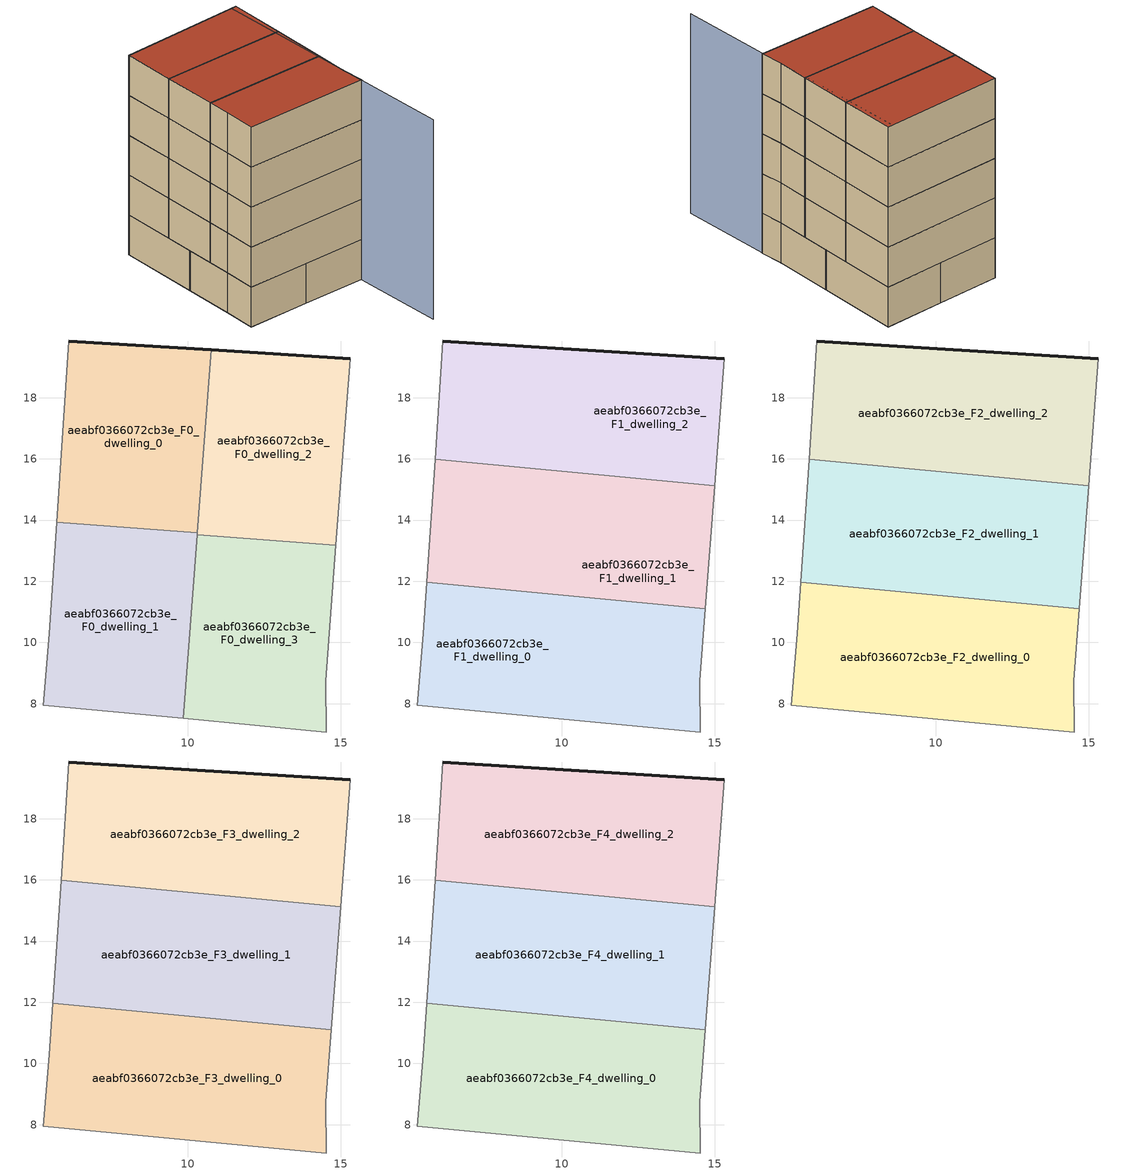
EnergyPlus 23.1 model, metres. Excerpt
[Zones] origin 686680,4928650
aeabf0366072cb3e_F0_dwelling_0
 floor ground (EU_floor_Construction): 10.31,13.58 10.77,19.56 6.11,19.85 5.72,13.93 z0
 wall outside (EU_wall_Construction): 6.11,19.85 10.77,19.56 z0:3
 wall adiabatic (EU_wall_Construction): 5.72,13.93 6.11,19.85 z0:3
 wall to aeabf0366072cb3e_F0_dwelling_1 (EU_wall_Construction): 10.31,13.58 5.72,13.93 z0:3
 wall to aeabf0366072cb3e_F0_dwelling_2 (EU_wall_Construction): 10.77,19.56 10.31,13.58 z0:3
aeabf0366072cb3e_F0_dwelling_1
 floor ground (EU_floor_Construction): 9.84,7.52 10.31,13.58 5.72,13.93 5.48,10.29 5.27,7.95 z0
 wall adiabatic (EU_wall_Construction): 9.84,7.52 5.27,7.95 5.48,10.29 5.72,13.93 z0:3
 wall to aeabf0366072cb3e_F0_dwelling_3 (EU_wall_Construction): 10.31,13.52 9.84,7.52 z0:3
 wall to aeabf0366072cb3e_F0_dwelling_2 (EU_wall_Construction): 10.31,13.58 10.31,13.52 z0:3
aeabf0366072cb3e_F0_dwelling_2
 floor ground (EU_floor_Construction): 14.84,13.17 15.31,19.28 10.77,19.56 10.31,13.52 z0
 wall outside (EU_wall_Construction): 10.77,19.56 15.31,19.28 z0:3
 wall adiabatic (EU_wall_Construction): 15.31,19.28 14.84,13.17 z0:3
 wall to aeabf0366072cb3e_F0_dwelling_3 (EU_wall_Construction): 14.84,13.17 10.31,13.52 z0:3
aeabf0366072cb3e_F0_dwelling_3
 floor ground (EU_floor_Construction): 14.52,7.07 14.5,8.75 14.84,13.17 10.31,13.52 9.84,7.52 z0
 wall adiabatic (EU_wall_Construction): 14.84,13.17 14.5,8.75 14.52,7.07 9.84,7.52 z0:3
aeabf0366072cb3e_F1_dwelling_0
 floor to aeabf0366072cb3e_F0_dwelling_1 (EU_floor_Construction): 9.84,7.52 10.15,11.54 5.59,11.97 5.48,10.29 5.27,7.95 z3
 floor to aeabf0366072cb3e_F0_dwelling_3 (EU_floor_Construction): 14.52,7.07 14.5,8.75 14.68,11.11 10.15,11.54 9.84,7.52 z3
 wall adiabatic (EU_wall_Construction): 14.68,11.11 14.5,8.75 14.52,7.07 5.27,7.95 5.48,10.29 5.59,11.97 z3:6
 wall to aeabf0366072cb3e_F1_dwelling_1 (EU_wall_Construction): 5.59,11.97 14.68,11.11 z3:6
aeabf0366072cb3e_F1_dwelling_1
 floor to aeabf0366072cb3e_F0_dwelling_0 (EU_floor_Construction): 10.31,13.58 10.46,15.56 8.19,15.77 6.87,13.84 z3; 6.87,13.84 8.19,15.77 5.85,15.99 5.72,13.93 z3
 floor to aeabf0366072cb3e_F0_dwelling_3 (EU_floor_Construction): 14.68,11.11 14.84,13.17 10.31,13.52 10.15,11.54 z3
 floor to aeabf0366072cb3e_F0_dwelling_2 (EU_floor_Construction): 14.84,13.17 14.99,15.13 10.46,15.56 10.31,13.52 z3
 floor to aeabf0366072cb3e_F0_dwelling_1 (EU_floor_Construction): 10.15,11.54 10.31,13.58 6.87,13.84 5.59,11.97 z3; 5.59,11.97 6.87,13.84 5.72,13.93 z3
 wall adiabatic (EU_wall_Construction): 5.59,11.97 5.85,15.99 / 14.99,15.13 14.68,11.11 z3:6
 wall to aeabf0366072cb3e_F1_dwelling_2 (EU_wall_Construction): 5.85,15.99 14.99,15.13 z3:6
aeabf0366072cb3e_F1_dwelling_2
 floor to aeabf0366072cb3e_F0_dwelling_0 (EU_floor_Construction): 10.46,15.56 10.77,19.56 6.11,19.85 5.85,15.99 z3
 floor to aeabf0366072cb3e_F0_dwelling_2 (EU_floor_Construction): 14.99,15.13 15.31,19.28 10.77,19.56 10.46,15.56 z3
 wall outside (EU_wall_Construction): 6.11,19.85 15.31,19.28 z3:6
 wall adiabatic (EU_wall_Construction): 5.85,15.99 6.11,19.85 / 15.31,19.28 14.99,15.13 z3:6
aeabf0366072cb3e_F2_dwelling_0
 floor to aeabf0366072cb3e_F1_dwelling_0 (EU_floor_Construction): 14.52,7.07 14.5,8.75 14.68,11.11 5.59,11.97 5.48,10.29 5.27,7.95 z6
 wall adiabatic (EU_wall_Construction): 14.68,11.11 14.5,8.75 14.52,7.07 5.27,7.95 5.48,10.29 5.59,11.97 z6:9
 wall to aeabf0366072cb3e_F2_dwelling_1 (EU_wall_Construction): 5.59,11.97 14.68,11.11 z6:9
aeabf0366072cb3e_F2_dwelling_1
 floor to aeabf0366072cb3e_F1_dwelling_1 (EU_floor_Construction): 14.68,11.11 14.99,15.13 5.85,15.99 5.59,11.97 z6
 wall adiabatic (EU_wall_Construction): 5.59,11.97 5.85,15.99 / 14.99,15.13 14.68,11.11 z6:9
 wall to aeabf0366072cb3e_F2_dwelling_2 (EU_wall_Construction): 5.85,15.99 14.99,15.13 z6:9
aeabf0366072cb3e_F2_dwelling_2
 floor to aeabf0366072cb3e_F1_dwelling_2 (EU_floor_Construction): 14.99,15.13 15.31,19.28 6.11,19.85 5.85,15.99 z6
 wall outside (EU_wall_Construction): 6.11,19.85 15.31,19.28 z6:9
 wall adiabatic (EU_wall_Construction): 5.85,15.99 6.11,19.85 / 15.31,19.28 14.99,15.13 z6:9
aeabf0366072cb3e_F3_dwelling_0
 floor to aeabf0366072cb3e_F2_dwelling_0 (EU_floor_Construction): 14.52,7.07 14.5,8.75 14.68,11.11 5.59,11.97 5.48,10.29 5.27,7.95 z9
 wall adiabatic (EU_wall_Construction): 14.68,11.11 14.5,8.75 14.52,7.07 5.27,7.95 5.48,10.29 5.59,11.97 z9:12
 wall to aeabf0366072cb3e_F3_dwelling_1 (EU_wall_Construction): 5.59,11.97 14.68,11.11 z9:12
aeabf0366072cb3e_F3_dwelling_1
 floor to aeabf0366072cb3e_F2_dwelling_1 (EU_floor_Construction): 14.68,11.11 14.99,15.13 5.85,15.99 5.59,11.97 z9
 wall adiabatic (EU_wall_Construction): 5.59,11.97 5.85,15.99 / 14.99,15.13 14.68,11.11 z9:12
 wall to aeabf0366072cb3e_F3_dwelling_2 (EU_wall_Construction): 5.85,15.99 14.99,15.13 z9:12
aeabf0366072cb3e_F3_dwelling_2
 floor to aeabf0366072cb3e_F2_dwelling_2 (EU_floor_Construction): 14.99,15.13 15.31,19.28 6.11,19.85 5.85,15.99 z9
 wall outside (EU_wall_Construction): 6.11,19.85 15.31,19.28 z9:12
 wall adiabatic (EU_wall_Construction): 5.85,15.99 6.11,19.85 / 15.31,19.28 14.99,15.13 z9:12
aeabf0366072cb3e_F4_dwelling_0
 floor to aeabf0366072cb3e_F3_dwelling_0 (EU_floor_Construction): 14.52,7.07 14.5,8.75 14.68,11.11 5.59,11.97 5.48,10.29 5.27,7.95 z12
 wall adiabatic (EU_wall_Construction): 14.68,11.11 14.5,8.75 14.52,7.07 5.27,7.95 5.48,10.29 5.59,11.97 z12:15
 wall to aeabf0366072cb3e_F4_dwelling_1 (EU_wall_Construction): 5.59,11.97 14.68,11.11 z12:15
 roof outside (EU_roof_Construction): 14.68,11.11 14.5,8.75 14.52,7.07 5.27,7.95 5.48,10.29 5.59,11.97 z15
aeabf0366072cb3e_F4_dwelling_1
 floor to aeabf0366072cb3e_F3_dwelling_1 (EU_floor_Construction): 14.68,11.11 14.99,15.13 5.85,15.99 5.59,11.97 z12
 wall adiabatic (EU_wall_Construction): 5.59,11.97 5.85,15.99 / 14.99,15.13 14.68,11.11 z12:15
 wall to aeabf0366072cb3e_F4_dwelling_2 (EU_wall_Construction): 5.85,15.99 14.99,15.13 z12:15
 roof outside (EU_roof_Construction): 14.99,15.13 14.68,11.11 5.59,11.97 5.85,15.99 z15
aeabf0366072cb3e_F4_dwelling_2
 floor to aeabf0366072cb3e_F3_dwelling_2 (EU_floor_Construction): 14.99,15.13 15.31,19.28 6.11,19.85 5.85,15.99 z12
 wall outside (EU_wall_Construction): 6.11,19.85 15.31,19.28 z12:15
 wall adiabatic (EU_wall_Construction): 5.85,15.99 6.11,19.85 / 15.31,19.28 14.99,15.13 z12:15
 roof outside (EU_roof_Construction): 15.31,19.28 14.99,15.13 5.85,15.99 6.11,19.85 z15
shading: 14.19,0.3 14.89,19.3 z0:15
[Building]
EU S2 Campaign: North Axis=0; Terrain=City; Solar Distribution=FullExterior
[Site:Location]
Bologna: Latitude=44.5; Longitude=11.25; Time Zone=1; Elevation=37
[SizingPeriod:WeatherFileDays]
AnnualSizingPeriod: Begin Month=1; Begin Day of Month=1; End Month=12; End Day of Month=31; Day of Week for Start Day=Monday; Use Weather File Daylight Saving Period=No; Use Weather File Rain and Snow Indicators=No
[MATERIAL]
EU_InternalMass_Material: Roughness=MediumRough; Thickness=0.1; Conductivity=1; Density=1800; Specific Heat=900; Thermal Absorptance=0.9; Solar Absorptance=0.7; Visible Absorptance=0.7
[MATERIAL:NOMASS] Roughness=MediumRough; Thermal Absorptance=0.9; Solar Absorptance=0.7; Visible Absorptance=0.7
Name | Thermal Resistance
EU_wall_NoMass | 0.905828
EU_roof_NoMass | 0.37593
EU_floor_NoMass | 0.67114
[CONSTRUCTION]
EU_wall_Construction: EU_wall_NoMass
EU_roof_Construction: EU_roof_NoMass
EU_floor_Construction: EU_floor_NoMass
EU_InternalMass_Construction: EU_InternalMass_Material
[ZONE] Type=1; Multiplier=1; Ceiling Height=autocalculate; Floor Area=autocalculate; Part of Total Floor Area=Yes
Name | Volume
aeabf0366072cb3e_F0_dwelling_0 | 83.0728
aeabf0366072cb3e_F1_dwelling_0 | 110.752
aeabf0366072cb3e_F2_dwelling_0; aeabf0366072cb3e_F3_dwelling_0; aeabf0366072cb3e_F4_dwelling_0 | 110.757
aeabf0366072cb3e_F0_dwelling_1 | 83.064
aeabf0366072cb3e_F1_dwelling_1 | 110.742
aeabf0366072cb3e_F2_dwelling_1; aeabf0366072cb3e_F3_dwelling_1; aeabf0366072cb3e_F4_dwelling_1 | 110.749
aeabf0366072cb3e_F0_dwelling_2 | 83.0706
aeabf0366072cb3e_F1_dwelling_2 | 110.755
aeabf0366072cb3e_F2_dwelling_2; aeabf0366072cb3e_F3_dwelling_2; aeabf0366072cb3e_F4_dwelling_2 | 110.758
aeabf0366072cb3e_F0_dwelling_3 | 83.0574
[INTERNALMASS] Construction=EU_InternalMass_Construction
Name | Zone or ZoneList | Surface Area
aeabf0366072cb3e_F0_dwelling_0_EU_InternalMass | aeabf0366072cb3e_F0_dwelling_0 | 27.6891
aeabf0366072cb3e_F0_dwelling_1_EU_InternalMass | aeabf0366072cb3e_F0_dwelling_1 | 27.6868
aeabf0366072cb3e_F0_dwelling_2_EU_InternalMass | aeabf0366072cb3e_F0_dwelling_2 | 27.6909
aeabf0366072cb3e_F0_dwelling_3_EU_InternalMass | aeabf0366072cb3e_F0_dwelling_3 | 27.6868
aeabf0366072cb3e_F1_dwelling_0_EU_InternalMass | aeabf0366072cb3e_F1_dwelling_0 | 36.9187
aeabf0366072cb3e_F1_dwelling_1_EU_InternalMass | aeabf0366072cb3e_F1_dwelling_1 | 36.9163
aeabf0366072cb3e_F1_dwelling_2_EU_InternalMass | aeabf0366072cb3e_F1_dwelling_2 | 36.9195
aeabf0366072cb3e_F2_dwelling_0_EU_InternalMass | aeabf0366072cb3e_F2_dwelling_0 | 36.9187
aeabf0366072cb3e_F2_dwelling_1_EU_InternalMass | aeabf0366072cb3e_F2_dwelling_1 | 36.9163
aeabf0366072cb3e_F2_dwelling_2_EU_InternalMass | aeabf0366072cb3e_F2_dwelling_2 | 36.9195
aeabf0366072cb3e_F3_dwelling_0_EU_InternalMass | aeabf0366072cb3e_F3_dwelling_0 | 36.9187
aeabf0366072cb3e_F3_dwelling_1_EU_InternalMass | aeabf0366072cb3e_F3_dwelling_1 | 36.9163
aeabf0366072cb3e_F3_dwelling_2_EU_InternalMass | aeabf0366072cb3e_F3_dwelling_2 | 36.9195
aeabf0366072cb3e_F4_dwelling_0_EU_InternalMass | aeabf0366072cb3e_F4_dwelling_0 | 36.9187
aeabf0366072cb3e_F4_dwelling_1_EU_InternalMass | aeabf0366072cb3e_F4_dwelling_1 | 36.9163
aeabf0366072cb3e_F4_dwelling_2_EU_InternalMass | aeabf0366072cb3e_F4_dwelling_2 | 36.9195
[OTHEREQUIPMENT] Fuel Type=Electricity; Design Level Calculation Method=Watts/Area; Power per Zone Floor Area=1; Fraction Latent=0; Fraction Radiant=0; Fraction Lost=0; Carbon Dioxide Generation Rate=0; EndUse Subcategory=EU_Step8_InternalGains
Name | Zone or ZoneList or Space or SpaceList | Schedule
EU_Step8_InternalGain_aeabf0366072cb3e_F0_dwelling_0_f000 | aeabf0366072cb3e_F0_dwelling_0 | EU_Step8_GainSchedule_aeabf0366072cb3e_F0_dwelling_0_f000
EU_Step8_InternalGain_aeabf0366072cb3e_F0_dwelling_1_f000 | aeabf0366072cb3e_F0_dwelling_1 | EU_Step8_GainSchedule_aeabf0366072cb3e_F0_dwelling_1_f000
EU_Step8_InternalGain_aeabf0366072cb3e_F0_dwelling_2_f000 | aeabf0366072cb3e_F0_dwelling_2 | EU_Step8_GainSchedule_aeabf0366072cb3e_F0_dwelling_2_f000
EU_Step8_InternalGain_aeabf0366072cb3e_F0_dwelling_3_f000 | aeabf0366072cb3e_F0_dwelling_3 | EU_Step8_GainSchedule_aeabf0366072cb3e_F0_dwelling_3_f000
EU_Step8_InternalGain_aeabf0366072cb3e_F1_dwelling_0_f000 | aeabf0366072cb3e_F1_dwelling_0 | EU_Step8_GainSchedule_aeabf0366072cb3e_F1_dwelling_0_f000
EU_Step8_InternalGain_aeabf0366072cb3e_F1_dwelling_1_f000 | aeabf0366072cb3e_F1_dwelling_1 | EU_Step8_GainSchedule_aeabf0366072cb3e_F1_dwelling_1_f000
EU_Step8_InternalGain_aeabf0366072cb3e_F1_dwelling_2_f000 | aeabf0366072cb3e_F1_dwelling_2 | EU_Step8_GainSchedule_aeabf0366072cb3e_F1_dwelling_2_f000
EU_Step8_InternalGain_aeabf0366072cb3e_F2_dwelling_0_f000 | aeabf0366072cb3e_F2_dwelling_0 | EU_Step8_GainSchedule_aeabf0366072cb3e_F2_dwelling_0_f000
EU_Step8_InternalGain_aeabf0366072cb3e_F2_dwelling_1_f000 | aeabf0366072cb3e_F2_dwelling_1 | EU_Step8_GainSchedule_aeabf0366072cb3e_F2_dwelling_1_f000
EU_Step8_InternalGain_aeabf0366072cb3e_F2_dwelling_2_f000 | aeabf0366072cb3e_F2_dwelling_2 | EU_Step8_GainSchedule_aeabf0366072cb3e_F2_dwelling_2_f000
EU_Step8_InternalGain_aeabf0366072cb3e_F3_dwelling_0_f000 | aeabf0366072cb3e_F3_dwelling_0 | EU_Step8_GainSchedule_aeabf0366072cb3e_F3_dwelling_0_f000
EU_Step8_InternalGain_aeabf0366072cb3e_F3_dwelling_1_f000 | aeabf0366072cb3e_F3_dwelling_1 | EU_Step8_GainSchedule_aeabf0366072cb3e_F3_dwelling_1_f000
EU_Step8_InternalGain_aeabf0366072cb3e_F3_dwelling_2_f000 | aeabf0366072cb3e_F3_dwelling_2 | EU_Step8_GainSchedule_aeabf0366072cb3e_F3_dwelling_2_f000
EU_Step8_InternalGain_aeabf0366072cb3e_F4_dwelling_0_f000 | aeabf0366072cb3e_F4_dwelling_0 | EU_Step8_GainSchedule_aeabf0366072cb3e_F4_dwelling_0_f000
EU_Step8_InternalGain_aeabf0366072cb3e_F4_dwelling_1_f000 | aeabf0366072cb3e_F4_dwelling_1 | EU_Step8_GainSchedule_aeabf0366072cb3e_F4_dwelling_1_f000
EU_Step8_InternalGain_aeabf0366072cb3e_F4_dwelling_2_f000 | aeabf0366072cb3e_F4_dwelling_2 | EU_Step8_GainSchedule_aeabf0366072cb3e_F4_dwelling_2_f000
[ZONEVENTILATION:DESIGNFLOWRATE] Schedule=EU_AlwaysOn; Design Flow Rate Calculation Method=AirChanges/Hour; Air Changes per Hour=0.73129; Ventilation Type=Natural; Fan Pressure Rise=0; Fan Total Efficiency=1; Constant Term Coefficient=1; Temperature Term Coefficient=0; Velocity Term Coefficient=0; Velocity Squared Term Coefficient=0; Minimum Indoor Temperature=-100; Maximum Indoor Temperature=100; Delta Temperature=-100; Minimum Outdoor Temperature=-100; Maximum Outdoor Temperature=100; Maximum Wind Speed=40
Name | Zone or ZoneList or Space or SpaceList
EU_ConstantAir_aeabf0366072cb3e_F0_dwelling_0 | aeabf0366072cb3e_F0_dwelling_0
EU_ConstantAir_aeabf0366072cb3e_F0_dwelling_1 | aeabf0366072cb3e_F0_dwelling_1
EU_ConstantAir_aeabf0366072cb3e_F0_dwelling_2 | aeabf0366072cb3e_F0_dwelling_2
EU_ConstantAir_aeabf0366072cb3e_F0_dwelling_3 | aeabf0366072cb3e_F0_dwelling_3
EU_ConstantAir_aeabf0366072cb3e_F1_dwelling_0 | aeabf0366072cb3e_F1_dwelling_0
EU_ConstantAir_aeabf0366072cb3e_F1_dwelling_1 | aeabf0366072cb3e_F1_dwelling_1
EU_ConstantAir_aeabf0366072cb3e_F1_dwelling_2 | aeabf0366072cb3e_F1_dwelling_2
EU_ConstantAir_aeabf0366072cb3e_F2_dwelling_0 | aeabf0366072cb3e_F2_dwelling_0
EU_ConstantAir_aeabf0366072cb3e_F2_dwelling_1 | aeabf0366072cb3e_F2_dwelling_1
EU_ConstantAir_aeabf0366072cb3e_F2_dwelling_2 | aeabf0366072cb3e_F2_dwelling_2
EU_ConstantAir_aeabf0366072cb3e_F3_dwelling_0 | aeabf0366072cb3e_F3_dwelling_0
EU_ConstantAir_aeabf0366072cb3e_F3_dwelling_1 | aeabf0366072cb3e_F3_dwelling_1
EU_ConstantAir_aeabf0366072cb3e_F3_dwelling_2 | aeabf0366072cb3e_F3_dwelling_2
EU_ConstantAir_aeabf0366072cb3e_F4_dwelling_0 | aeabf0366072cb3e_F4_dwelling_0
EU_ConstantAir_aeabf0366072cb3e_F4_dwelling_1 | aeabf0366072cb3e_F4_dwelling_1
EU_ConstantAir_aeabf0366072cb3e_F4_dwelling_2 | aeabf0366072cb3e_F4_dwelling_2
[HVACTEMPLATE:THERMOSTAT] Constant Heating Setpoint=20; Constant Cooling Setpoint=50
EU_HeatOnly_aeabf0366072cb3e_F0_dwelling_0; EU_HeatOnly_aeabf0366072cb3e_F0_dwelling_1; EU_HeatOnly_aeabf0366072cb3e_F0_dwelling_2; EU_HeatOnly_aeabf0366072cb3e_F0_dwelling_3; EU_HeatOnly_aeabf0366072cb3e_F1_dwelling_0; EU_HeatOnly_aeabf0366072cb3e_F1_dwelling_1; EU_HeatOnly_aeabf0366072cb3e_F1_dwelling_2; EU_HeatOnly_aeabf0366072cb3e_F2_dwelling_0; EU_HeatOnly_aeabf0366072cb3e_F2_dwelling_1; EU_HeatOnly_aeabf0366072cb3e_F2_dwelling_2; EU_HeatOnly_aeabf0366072cb3e_F3_dwelling_0; EU_HeatOnly_aeabf0366072cb3e_F3_dwelling_1; EU_HeatOnly_aeabf0366072cb3e_F3_dwelling_2; EU_HeatOnly_aeabf0366072cb3e_F4_dwelling_0; EU_HeatOnly_aeabf0366072cb3e_F4_dwelling_1; EU_HeatOnly_aeabf0366072cb3e_F4_dwelling_2
[HVACTEMPLATE:ZONE:IDEALLOADSAIRSYSTEM] System Availability Schedule=EU_AlwaysOn; Maximum Heating Supply Air Temperature=50; Minimum Cooling Supply Air Temperature=13; Maximum Heating Supply Air Humidity Ratio=0.0156; Minimum Cooling Supply Air Humidity Ratio=0.0077; Heating Limit=NoLimit; Cooling Limit=NoLimit; Heating Availability Schedule=EU_AlwaysOn; Cooling Availability Schedule=EU_CoolingOff; Dehumidification Control Type=ConstantSensibleHeatRatio; Cooling Sensible Heat Ratio=0.7; Dehumidification Setpoint=60; Humidification Control Type=None; Humidification Setpoint=30; Outdoor Air Method=None; Outdoor Air Flow Rate per Person=0.00944; Outdoor Air Flow Rate per Zone Floor Area=0; Outdoor Air Flow Rate per Zone=0; Demand Controlled Ventilation Type=None; Outdoor Air Economizer Type=NoEconomizer; Heat Recovery Type=None; Sensible Heat Recovery Effectiveness=0.7; Latent Heat Recovery Effectiveness=0.65
Name | Template Thermostat
aeabf0366072cb3e_F0_dwelling_0 | EU_HeatOnly_aeabf0366072cb3e_F0_dwelling_0
aeabf0366072cb3e_F0_dwelling_1 | EU_HeatOnly_aeabf0366072cb3e_F0_dwelling_1
aeabf0366072cb3e_F0_dwelling_2 | EU_HeatOnly_aeabf0366072cb3e_F0_dwelling_2
aeabf0366072cb3e_F0_dwelling_3 | EU_HeatOnly_aeabf0366072cb3e_F0_dwelling_3
aeabf0366072cb3e_F1_dwelling_0 | EU_HeatOnly_aeabf0366072cb3e_F1_dwelling_0
aeabf0366072cb3e_F1_dwelling_1 | EU_HeatOnly_aeabf0366072cb3e_F1_dwelling_1
aeabf0366072cb3e_F1_dwelling_2 | EU_HeatOnly_aeabf0366072cb3e_F1_dwelling_2
aeabf0366072cb3e_F2_dwelling_0 | EU_HeatOnly_aeabf0366072cb3e_F2_dwelling_0
aeabf0366072cb3e_F2_dwelling_1 | EU_HeatOnly_aeabf0366072cb3e_F2_dwelling_1
aeabf0366072cb3e_F2_dwelling_2 | EU_HeatOnly_aeabf0366072cb3e_F2_dwelling_2
aeabf0366072cb3e_F3_dwelling_0 | EU_HeatOnly_aeabf0366072cb3e_F3_dwelling_0
aeabf0366072cb3e_F3_dwelling_1 | EU_HeatOnly_aeabf0366072cb3e_F3_dwelling_1
aeabf0366072cb3e_F3_dwelling_2 | EU_HeatOnly_aeabf0366072cb3e_F3_dwelling_2
aeabf0366072cb3e_F4_dwelling_0 | EU_HeatOnly_aeabf0366072cb3e_F4_dwelling_0
aeabf0366072cb3e_F4_dwelling_1 | EU_HeatOnly_aeabf0366072cb3e_F4_dwelling_1
aeabf0366072cb3e_F4_dwelling_2 | EU_HeatOnly_aeabf0366072cb3e_F4_dwelling_2
[SIZING:ZONE] Zone Cooling Design Supply Air Temperature Input Method=SupplyAirTemperature; Zone Cooling Design Supply Air Temperature=13; Zone Heating Design Supply Air Temperature Input Method=SupplyAirTemperature; Zone Heating Design Supply Air Temperature=50; Zone Cooling Design Supply Air Humidity Ratio=0.008; Zone Heating Design Supply Air Humidity Ratio=0.008; Cooling Design Air Flow Method=DesignDay; Cooling Design Air Flow Rate=0; Cooling Minimum Air Flow per Zone Floor Area=0.000762; Cooling Minimum Air Flow=0; Cooling Minimum Air Flow Fraction=0.2; Heating Design Air Flow Method=DesignDay; Heating Design Air Flow Rate=0; Heating Maximum Air Flow per Zone Floor Area=0.002032; Heating Maximum Air Flow=0.141576; Heating Maximum Air Flow Fraction=0.3; Account for Dedicated Outdoor Air System=No; Dedicated Outdoor Air System Control Strategy=NeutralSupplyAir; Dedicated Outdoor Air Low Setpoint Temperature for Design=autosize; Dedicated Outdoor Air High Setpoint Temperature for Design=autosize; Zone Load Sizing Method=Sensible Load Only No Latent Load; Zone Latent Cooling Design Supply Air Humidity Ratio Input Method=HumidityRatioDifference; Zone Cooling Design Supply Air Humidity Ratio Difference=0.005; Zone Latent Heating Design Supply Air Humidity Ratio Input Method=HumidityRatioDifference; Zone Humidification Design Supply Air Humidity Ratio Difference=0.005
aeabf0366072cb3e_F0_dwelling_0; aeabf0366072cb3e_F0_dwelling_1; aeabf0366072cb3e_F0_dwelling_2; aeabf0366072cb3e_F0_dwelling_3; aeabf0366072cb3e_F1_dwelling_0; aeabf0366072cb3e_F1_dwelling_1; aeabf0366072cb3e_F1_dwelling_2; aeabf0366072cb3e_F2_dwelling_0; aeabf0366072cb3e_F2_dwelling_1; aeabf0366072cb3e_F2_dwelling_2; aeabf0366072cb3e_F3_dwelling_0; aeabf0366072cb3e_F3_dwelling_1; aeabf0366072cb3e_F3_dwelling_2; aeabf0366072cb3e_F4_dwelling_0; aeabf0366072cb3e_F4_dwelling_1; aeabf0366072cb3e_F4_dwelling_2
[SCHEDULE:CONSTANT]
Name | Hourly Value
EU_AlwaysOn | 1
EU_CoolingOff | 0
[SCHEDULE:FILE] Column Number=1; Rows to Skip at Top=0; Number of Hours of Data=8760; Column Separator=Comma; Interpolate to Timestep=No; Minutes per Item=60; Adjust Schedule for Daylight Savings=Yes
Name | File
EU_Step8_GainSchedule_aeabf0366072cb3e_F0_dwelling_0_f000 | ../../schedules/aeabf0366072cb3e/aeabf0366072cb3e_F0_dwelling_0_f000_gain.csv
EU_Step8_GainSchedule_aeabf0366072cb3e_F0_dwelling_1_f000 | ../../schedules/aeabf0366072cb3e/aeabf0366072cb3e_F0_dwelling_1_f000_gain.csv
EU_Step8_GainSchedule_aeabf0366072cb3e_F0_dwelling_2_f000 | ../../schedules/aeabf0366072cb3e/aeabf0366072cb3e_F0_dwelling_2_f000_gain.csv
EU_Step8_GainSchedule_aeabf0366072cb3e_F0_dwelling_3_f000 | ../../schedules/aeabf0366072cb3e/aeabf0366072cb3e_F0_dwelling_3_f000_gain.csv
EU_Step8_GainSchedule_aeabf0366072cb3e_F1_dwelling_0_f000 | ../../schedules/aeabf0366072cb3e/aeabf0366072cb3e_F1_dwelling_0_f000_gain.csv
EU_Step8_GainSchedule_aeabf0366072cb3e_F1_dwelling_1_f000 | ../../schedules/aeabf0366072cb3e/aeabf0366072cb3e_F1_dwelling_1_f000_gain.csv
EU_Step8_GainSchedule_aeabf0366072cb3e_F1_dwelling_2_f000 | ../../schedules/aeabf0366072cb3e/aeabf0366072cb3e_F1_dwelling_2_f000_gain.csv
EU_Step8_GainSchedule_aeabf0366072cb3e_F2_dwelling_0_f000 | ../../schedules/aeabf0366072cb3e/aeabf0366072cb3e_F2_dwelling_0_f000_gain.csv
EU_Step8_GainSchedule_aeabf0366072cb3e_F2_dwelling_1_f000 | ../../schedules/aeabf0366072cb3e/aeabf0366072cb3e_F2_dwelling_1_f000_gain.csv
EU_Step8_GainSchedule_aeabf0366072cb3e_F2_dwelling_2_f000 | ../../schedules/aeabf0366072cb3e/aeabf0366072cb3e_F2_dwelling_2_f000_gain.csv
EU_Step8_GainSchedule_aeabf0366072cb3e_F3_dwelling_0_f000 | ../../schedules/aeabf0366072cb3e/aeabf0366072cb3e_F3_dwelling_0_f000_gain.csv
EU_Step8_GainSchedule_aeabf0366072cb3e_F3_dwelling_1_f000 | ../../schedules/aeabf0366072cb3e/aeabf0366072cb3e_F3_dwelling_1_f000_gain.csv
EU_Step8_GainSchedule_aeabf0366072cb3e_F3_dwelling_2_f000 | ../../schedules/aeabf0366072cb3e/aeabf0366072cb3e_F3_dwelling_2_f000_gain.csv
EU_Step8_GainSchedule_aeabf0366072cb3e_F4_dwelling_0_f000 | ../../schedules/aeabf0366072cb3e/aeabf0366072cb3e_F4_dwelling_0_f000_gain.csv
EU_Step8_GainSchedule_aeabf0366072cb3e_F4_dwelling_1_f000 | ../../schedules/aeabf0366072cb3e/aeabf0366072cb3e_F4_dwelling_1_f000_gain.csv
EU_Step8_GainSchedule_aeabf0366072cb3e_F4_dwelling_2_f000 | ../../schedules/aeabf0366072cb3e/aeabf0366072cb3e_F4_dwelling_2_f000_gain.csv
